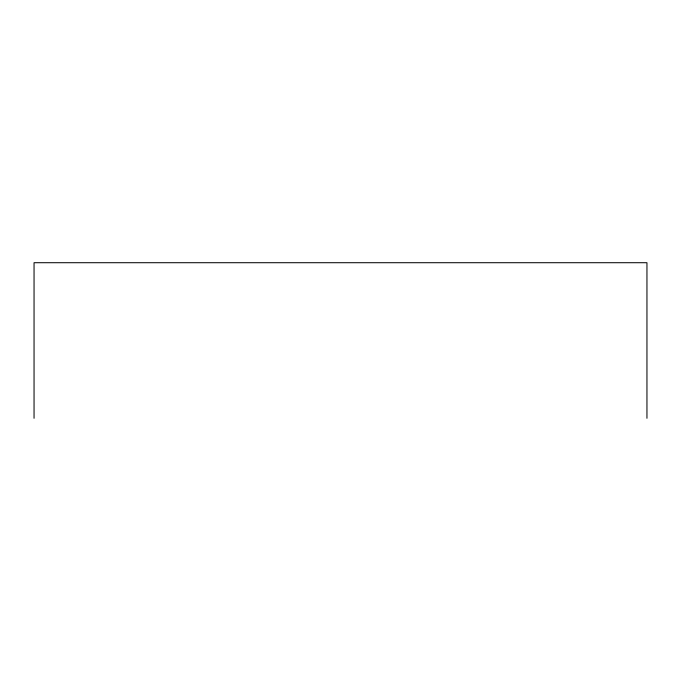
<?xml version="1.0" encoding="UTF-8"?>
<svg xmlns="http://www.w3.org/2000/svg" width="681" height="681" viewBox="0 0 681 681"><rect width="100%" height="100%" fill="white"/><g stroke="black" fill="none" stroke-linecap="round" stroke-linejoin="round"><path stroke-width="1.02" d="M646.95 418.287L646.95 262.713L34.05 262.713L34.05 418.287"/></g></svg>
